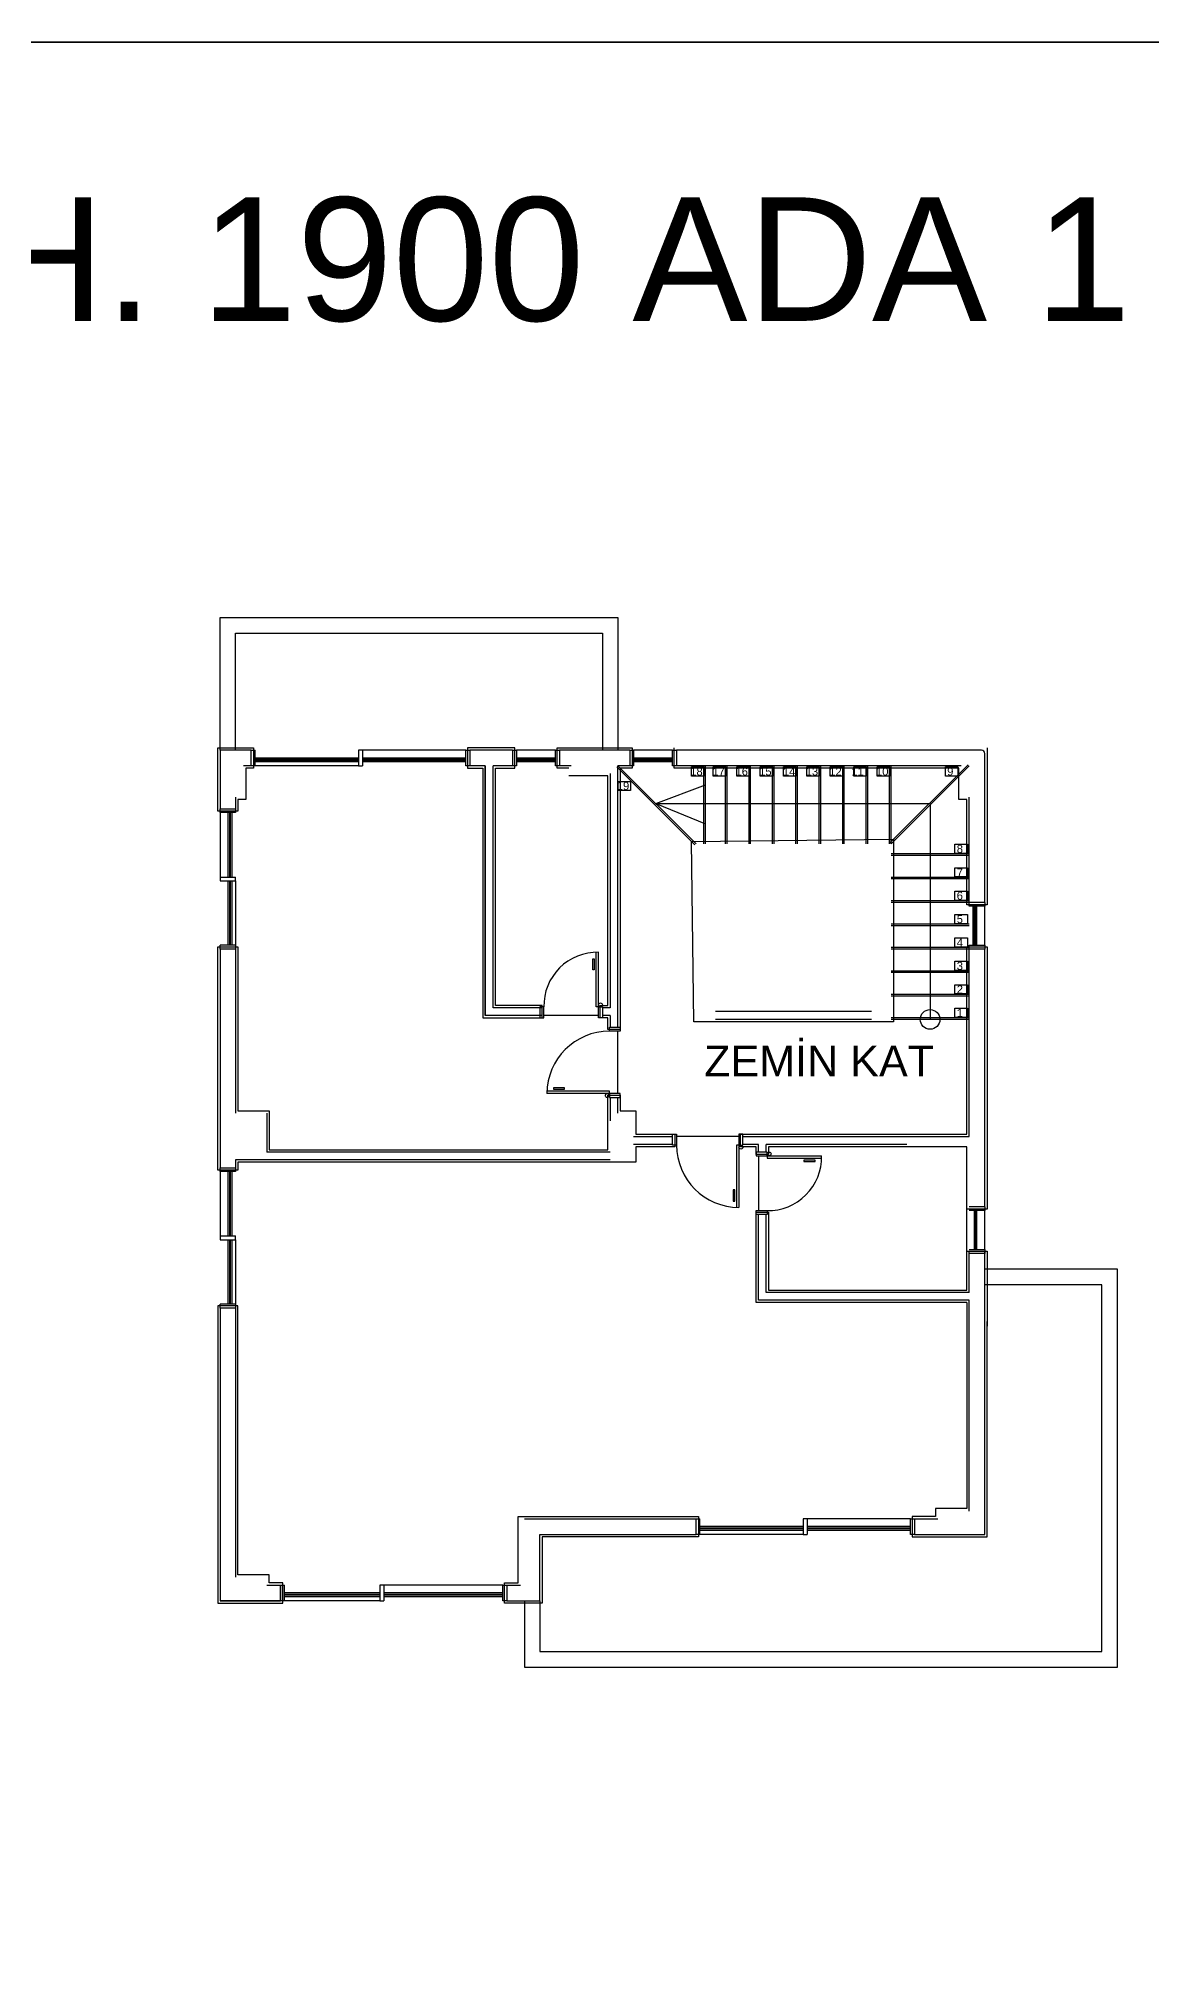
# Model space of a CAD drawing. Header units: millimetres. Extents: x 708 to 46452, y -4963 to 3960.
# Drawn here: x 5951 to 6308, y 3345 to 3959 of the extents above; entities that cross this region are included whole.
import ezdxf

# ---------------------------------------------------------------- set-up
doc = ezdxf.new("R2010")
doc.units = ezdxf.units.MM
doc.layers.add('görünüş1', color=251, linetype='Continuous', lineweight=35)
doc.layers.add('YAZI', color=40, linetype='Continuous', lineweight=25)
doc.styles.add('mimari altlik$0$194_PTB_WET_B1$0$Standard', font='arial.ttf')
doc.styles.get("Standard").update_dxf_attribs({"font": 'arial.ttf'})

msp = doc.modelspace()

# ---------------------------------------------------------------- linework, layer by layer
for p, q in [((6009.361, 3731.146), (6009.361, 3773.646)), ((6009.361, 3773.646), (6136.861, 3773.646)), ((6136.861, 3773.646), (6136.861, 3731.146)), ((6014.361, 3731.146), (6014.361, 3768.646)), ((6014.361, 3768.646), (6131.861, 3768.646)), ((6131.861, 3768.646), (6131.861, 3731.146)), ((6008.611, 3711.646), (6008.611, 3731.896)), ((6008.611, 3731.896), (6020.111, 3731.896)), ((6016.861, 3731.146), (6009.361, 3731.146)), ((6009.361, 3731.146), (6009.361, 3712.396)), ((6019.361, 3731.146), (6016.861, 3731.146)), ((6019.361, 3731.146), (6020.611, 3731.146)), ((6019.361, 3726.146), (6019.361, 3731.146)), ((6020.111, 3731.896), (6020.111, 3725.396)), ((6020.611, 3726.146), (6020.611, 3731.146)), ((6053.736, 3728.646), (6020.611, 3728.646)), ((6053.736, 3728.146), (6020.611, 3728.146)), ((6053.736, 3727.896), (6020.611, 3727.896)), ((6053.736, 3727.396), (6020.611, 3727.396)), ((6088.111, 3731.146), (6053.736, 3731.146)), ((6053.736, 3731.146), (6053.736, 3726.146)), ((6054.986, 3731.146), (6054.986, 3726.146)), ((6088.111, 3728.646), (6054.986, 3728.646)), ((6088.111, 3728.146), (6054.986, 3728.146)), ((6088.111, 3727.896), (6054.986, 3727.896)), ((6088.111, 3727.396), (6054.986, 3727.396)), ((6088.111, 3726.146), (6088.111, 3731.146)), ((6088.111, 3731.146), (6089.361, 3731.146)), ((6103.861, 3731.896), (6088.611, 3731.896)), ((6088.611, 3731.896), (6088.611, 3725.396)), ((6103.111, 3731.146), (6089.361, 3731.146)), ((6089.361, 3731.146), (6089.361, 3726.146)), ((6103.111, 3731.146), (6103.111, 3726.146)), ((6103.111, 3731.146), (6104.361, 3731.146)), ((6103.861, 3725.396), (6103.861, 3731.896)), ((6116.861, 3731.146), (6104.361, 3731.146)), ((6104.361, 3731.146), (6104.361, 3726.146)), ((6116.861, 3728.646), (6104.361, 3728.646)), ((6116.861, 3728.146), (6104.361, 3728.146)), ((6116.861, 3727.896), (6104.361, 3727.896)), ((6116.861, 3727.396), (6104.361, 3727.396)), ((6116.861, 3726.146), (6116.861, 3731.146)), ((6116.861, 3731.146), (6118.111, 3731.146)), ((6117.361, 3725.396), (6117.361, 3731.896)), ((6117.361, 3731.896), (6141.361, 3731.896)), ((6140.611, 3731.146), (6118.111, 3731.146)), ((6118.111, 3731.146), (6118.111, 3726.146)), ((6140.611, 3731.146), (6140.611, 3726.146)), ((6140.611, 3731.146), (6141.861, 3731.146)), ((6141.361, 3731.896), (6141.361, 3725.396)), ((6154.361, 3731.146), (6141.861, 3731.146)), ((6141.861, 3731.146), (6141.861, 3726.146)), ((6154.361, 3728.646), (6141.861, 3728.646)), ((6154.361, 3728.146), (6141.861, 3728.146)), ((6154.361, 3727.896), (6141.861, 3727.896)), ((6154.361, 3727.396), (6141.861, 3727.396)), ((6154.361, 3726.146), (6154.361, 3731.146)), ((6154.361, 3731.146), (6155.611, 3731.146)), ((6154.861, 3725.396), (6154.861, 3731.896)), ((6253.361, 3731.146), (6155.611, 3731.146)), ((6155.611, 3731.146), (6155.611, 3726.146)), ((6254.361, 3682.396), (6254.361, 3730.146)), ((6255.111, 3731.896), (6255.111, 3681.646)), ((6019.361, 3726.146), (6016.861, 3726.146)), ((6020.111, 3725.396), (6017.611, 3725.396)), ((6017.611, 3725.396), (6017.611, 3715.396)), ((6053.736, 3726.146), (6019.361, 3726.146)), ((6053.736, 3726.146), (6054.986, 3726.146)), ((6089.361, 3726.146), (6088.111, 3726.146)), ((6088.611, 3725.396), (6093.611, 3725.396)), ((6094.361, 3726.146), (6089.361, 3726.146)), ((6093.611, 3725.396), (6093.611, 3645.396)), ((6094.361, 3726.146), (6094.361, 3646.146)), ((6094.361, 3646.146), (6094.361, 3726.146)), ((6103.111, 3726.146), (6096.861, 3726.146)), ((6096.861, 3648.646), (6096.861, 3726.146)), ((6097.611, 3649.396), (6097.611, 3725.396)), ((6097.611, 3725.396), (6103.861, 3725.396)), ((6104.361, 3726.146), (6103.111, 3726.146)), ((6118.111, 3726.146), (6116.861, 3726.146)), ((6121.111, 3725.396), (6117.361, 3725.396)), ((6121.861, 3726.146), (6118.111, 3726.146)), ((6133.611, 3722.896), (6121.111, 3722.896)), ((6133.611, 3649.396), (6133.611, 3722.896)), ((6134.361, 3723.646), (6134.361, 3648.646)), ((6136.861, 3642.396), (6136.861, 3726.146)), ((6140.611, 3726.146), (6136.861, 3726.146)), ((6141.361, 3725.396), (6137.611, 3725.396)), ((6137.611, 3725.396), (6137.611, 3641.646)), ((6141.861, 3726.146), (6140.611, 3726.146)), ((6155.611, 3726.146), (6154.361, 3726.146)), ((6246.111, 3725.396), (6154.861, 3725.396)), ((6246.861, 3726.146), (6155.611, 3726.146)), ((6246.111, 3715.396), (6246.111, 3725.396)), ((6014.361, 3716.146), (6014.361, 3712.396)), ((6017.611, 3715.396), (6015.111, 3715.396)), ((6015.111, 3715.396), (6015.111, 3711.646)), ((6248.611, 3715.396), (6246.111, 3715.396)), ((6248.611, 3681.646), (6248.611, 3715.396)), ((6249.361, 3682.396), (6249.361, 3716.146)), ((6015.111, 3711.646), (6008.611, 3711.646)), ((6009.361, 3711.146), (6009.361, 3712.396)), ((6009.361, 3712.396), (6014.361, 3712.396)), ((6014.361, 3711.146), (6009.361, 3711.146)), ((6009.361, 3711.146), (6009.361, 3689.271)), ((6011.861, 3711.146), (6011.861, 3690.521)), ((6012.361, 3711.146), (6012.361, 3690.521)), ((6012.611, 3711.146), (6012.611, 3690.521)), ((6013.111, 3711.146), (6013.111, 3690.521)), ((6014.361, 3712.396), (6014.361, 3711.146)), ((6148.941, 3714.066), (6236.861, 3714.066)), ((6236.861, 3714.066), (6236.861, 3644.896)), ((6160.394, 3701.888), (6225.111, 3702.612)), ((6225.111, 3702.612), (6225.111, 3644.146)), ((6161.12, 3644.146), (6160.394, 3701.888)), ((6249.361, 3697.896), (6224.361, 3697.896)), ((6249.361, 3697.396), (6224.361, 3697.396)), ((6009.361, 3690.521), (6014.361, 3690.521)), ((6014.361, 3689.271), (6014.361, 3690.521)), ((6249.361, 3690.396), (6224.361, 3690.396)), ((6009.361, 3689.271), (6014.361, 3689.271)), ((6011.861, 3689.271), (6011.861, 3668.646)), ((6012.361, 3689.271), (6012.361, 3668.646)), ((6012.611, 3689.271), (6012.611, 3668.646)), ((6013.111, 3689.271), (6013.111, 3668.646)), ((6014.361, 3689.271), (6014.361, 3667.396)), ((6249.361, 3689.896), (6224.361, 3689.896)), ((6249.361, 3682.896), (6224.361, 3682.896)), ((6249.361, 3682.396), (6224.361, 3682.396)), ((6255.111, 3681.646), (6248.611, 3681.646)), ((6254.361, 3682.396), (6249.361, 3682.396)), ((6249.361, 3681.146), (6249.361, 3682.396)), ((6254.361, 3681.146), (6249.361, 3681.146)), ((6250.611, 3668.646), (6250.611, 3681.146)), ((6251.111, 3668.646), (6251.111, 3681.146)), ((6251.361, 3668.646), (6251.361, 3681.146)), ((6251.861, 3668.646), (6251.861, 3681.146)), ((6254.361, 3682.396), (6254.361, 3681.146)), ((6254.361, 3668.646), (6254.361, 3681.146)), ((6249.361, 3675.396), (6224.361, 3675.396)), ((6249.361, 3674.896), (6224.361, 3674.896)), ((6008.611, 3596.646), (6008.611, 3668.146)), ((6008.611, 3668.146), (6015.111, 3668.146)), ((6014.361, 3668.646), (6009.361, 3668.646)), ((6009.361, 3667.396), (6009.361, 3668.646)), ((6009.361, 3667.396), (6009.361, 3597.396)), ((6014.361, 3667.396), (6009.361, 3667.396)), ((6014.361, 3667.396), (6014.361, 3637.396)), ((6015.111, 3668.146), (6015.111, 3615.646)), ((6129.872, 3648.896, 0), (6129.872, 3666.382, 0)), ((6130.622, 3648.896, 0), (6130.622, 3666.396, 0)), ((6249.361, 3667.896), (6224.361, 3667.896)), ((6249.361, 3667.396), (6224.361, 3667.396)), ((6248.611, 3608.098), (6248.611, 3668.146)), ((6248.611, 3668.146), (6255.111, 3668.146)), ((6249.361, 3667.396), (6249.361, 3668.646)), ((6249.361, 3668.646), (6254.361, 3668.646)), ((6249.361, 3607.348), (6249.361, 3667.396)), ((6254.361, 3667.396), (6249.361, 3667.396)), ((6254.361, 3668.646), (6254.361, 3667.396)), ((6254.361, 3584.896), (6254.361, 3667.396)), ((6255.111, 3668.146), (6255.111, 3584.146)), ((6128.827, 3660.744, 0), (6128.827, 3664.333, 0)), ((6128.827, 3664.333, 0), (6129.273, 3664.333, 0)), ((6129.273, 3660.744, 0), (6128.827, 3660.744, 0)), ((6129.273, 3664.333, 0), (6129.273, 3660.744, 0)), ((6249.361, 3660.396), (6224.361, 3660.396)), ((6249.361, 3659.896), (6224.361, 3659.896)), ((6112.611, 3648.646), (6096.861, 3648.646)), ((6112.611, 3649.396), (6097.611, 3649.396)), ((6111.872, 3648.896, 0), (6111.872, 3645.396, 0)), ((6113.122, 3648.896, 0), (6111.872, 3648.896, 0)), ((6112.611, 3645.396), (6112.611, 3649.396)), ((6113.122, 3645.396, 0), (6113.122, 3648.896, 0)), ((6130.622, 3648.896, 0), (6129.872, 3648.896, 0)), ((6130.622, 3645.396, 0), (6130.622, 3648.896, 0)), ((6130.622, 3648.896, 0), (6131.872, 3648.896, 0)), ((6131.122, 3645.396), (6131.122, 3649.396)), ((6131.122, 3649.396), (6133.611, 3649.396)), ((6131.872, 3648.896, 0), (6131.872, 3645.396, 0)), ((6134.361, 3648.646), (6131.872, 3648.646)), ((6218.111, 3647.396), (6168.111, 3647.396)), ((6249.361, 3652.896), (6224.361, 3652.896)), ((6249.361, 3652.396), (6224.361, 3652.396)), ((6093.611, 3645.396), (6112.611, 3645.396)), ((6112.611, 3646.146), (6094.361, 3646.146)), ((6111.872, 3645.396, 0), (6113.122, 3645.396, 0)), ((6130.622, 3646.146), (6113.122, 3646.146)), ((6131.872, 3645.396, 0), (6130.622, 3645.396, 0)), ((6133.611, 3645.396), (6131.122, 3645.396)), ((6134.361, 3646.146), (6131.872, 3646.146)), ((6133.611, 3641.646), (6133.611, 3645.396)), ((6137.611, 3641.646), (6133.611, 3641.646)), ((6134.111, 3642.396, 0), (6137.611, 3642.396)), ((6134.111, 3641.146, 0), (6134.111, 3642.396, 0)), ((6137.611, 3641.146), (6134.111, 3641.146, 0)), ((6134.361, 3646.146), (6134.361, 3642.396)), ((6136.861, 3621.146), (6136.861, 3641.146)), ((6137.611, 3642.396), (6137.611, 3641.146)), ((6218.111, 3644.146), (6161.12, 3644.146)), ((6218.111, 3644.896), (6168.111, 3644.896)), ((6225.111, 3644.146), (6218.111, 3644.146)), ((6249.361, 3645.396), (6224.361, 3645.396)), ((6249.361, 3644.896), (6224.361, 3644.896)), ((6014.361, 3637.396), (6014.361, 3614.896)), ((6119.763, 3622.941, 0), (6116.174, 3622.941, 0)), ((6116.174, 3622.941, 0), (6116.174, 3622.496, 0)), ((6119.763, 3622.496, 0), (6119.763, 3622.941, 0)), ((6134.111, 3621.146, 0), (6114.111, 3621.146, 0)), ((6134.111, 3621.896, 0), (6114.125, 3621.896, 0)), ((6116.174, 3622.496, 0), (6119.763, 3622.496, 0)), ((6133.611, 3603.146), (6133.611, 3620.646)), ((6133.611, 3620.646), (6137.611, 3620.646)), ((6134.111, 3621.146, 0), (6134.111, 3621.896, 0)), ((6137.611, 3621.146), (6134.111, 3621.146, 0)), ((6134.111, 3621.146, 0), (6134.111, 3619.896, 0)), ((6134.111, 3619.896, 0), (6137.611, 3619.896)), ((6134.361, 3619.896), (6134.361, 3612.396)), ((6136.861, 3614.896), (6136.861, 3619.896)), ((6137.611, 3619.896), (6137.611, 3621.146)), ((6137.611, 3620.646), (6137.611, 3615.646)), ((6015.111, 3615.646), (6025.111, 3615.646)), ((6024.361, 3614.896), (6024.361, 3602.396)), ((6025.111, 3615.646), (6025.111, 3603.146)), ((6134.361, 3614.896), (6134.361, 3612.396)), ((6137.611, 3615.646), (6142.611, 3615.646)), ((6142.611, 3615.646), (6142.611, 3608.098)), ((6141.861, 3607.348), (6154.361, 3607.348)), ((6154.361, 3604.848), (6141.861, 3604.848)), ((6142.611, 3608.098), (6155.111, 3608.098)), ((6155.111, 3604.098), (6142.611, 3604.098)), ((6142.611, 3604.098), (6142.611, 3599.184)), ((6154.361, 3604.646, 0), (6154.361, 3608.146)), ((6154.361, 3608.146), (6155.611, 3608.146)), ((6155.611, 3604.646, 0), (6154.361, 3604.646, 0)), ((6155.111, 3608.098), (6155.111, 3604.098)), ((6155.611, 3608.146), (6155.611, 3604.646, 0)), ((6175.611, 3607.396), (6155.611, 3607.396)), ((6174.861, 3604.646, 0), (6174.861, 3584.66, 0)), ((6175.611, 3604.646, 0), (6174.861, 3604.646, 0)), ((6175.611, 3608.146), (6175.611, 3604.646, 0)), ((6176.861, 3608.146), (6175.611, 3608.146)), ((6175.611, 3604.646, 0), (6175.611, 3584.646, 0)), ((6175.611, 3604.646, 0), (6176.861, 3604.646, 0)), ((6176.111, 3604.098), (6176.111, 3608.098)), ((6176.111, 3608.098), (6248.611, 3608.098)), ((6181.111, 3604.098), (6176.111, 3604.098)), ((6176.861, 3604.646, 0), (6176.861, 3608.146)), ((6176.861, 3607.348), (6249.361, 3607.348)), ((6181.861, 3604.848), (6176.861, 3604.848)), ((6181.111, 3601.646), (6181.111, 3604.098)), ((6181.861, 3602.396), (6181.861, 3604.848)), ((6229.361, 3604.848), (6184.361, 3604.848)), ((6184.361, 3602.396), (6184.361, 3604.848)), ((6248.611, 3604.098), (6185.111, 3604.098)), ((6185.111, 3604.098), (6185.111, 3601.646)), ((6248.611, 3558.146), (6248.611, 3604.098)), ((6014.361, 3599.896), (6014.361, 3598.646)), ((6014.361, 3599.896), (6014.361, 3597.396)), ((6134.361, 3599.896), (6014.361, 3599.896)), ((6142.611, 3599.184), (6015.111, 3599.184)), ((6015.111, 3599.184), (6015.111, 3596.646)), ((6134.361, 3602.396), (6024.361, 3602.396)), ((6025.111, 3603.146), (6133.611, 3603.146)), ((6184.611, 3602.396, 0), (6181.111, 3602.396, 0)), ((6181.111, 3602.396, 0), (6181.111, 3601.146, 0)), ((6185.111, 3601.646), (6181.111, 3601.646)), ((6181.111, 3601.146, 0), (6184.611, 3601.146, 0)), ((6181.861, 3601.146), (6181.861, 3583.646)), ((6184.611, 3601.146, 0), (6184.611, 3602.396, 0)), ((6184.611, 3601.146, 0), (6202.111, 3601.146, 0)), ((6184.611, 3601.146, 0), (6184.611, 3600.396, 0)), ((6184.611, 3600.396, 0), (6202.097, 3600.396, 0)), ((6200.047, 3599.797, 0), (6196.458, 3599.797, 0)), ((6196.458, 3599.797, 0), (6196.458, 3599.351, 0)), ((6196.458, 3599.351, 0), (6200.047, 3599.351, 0)), ((6200.047, 3599.351, 0), (6200.047, 3599.797, 0)), ((6015.111, 3596.646), (6008.611, 3596.646)), ((6009.361, 3596.146), (6009.361, 3597.396)), ((6009.361, 3597.396), (6014.361, 3597.396)), ((6014.361, 3596.146), (6009.361, 3596.146)), ((6009.361, 3596.146), (6009.361, 3574.271)), ((6011.861, 3596.146), (6011.861, 3575.521)), ((6012.361, 3596.146), (6012.361, 3575.521)), ((6012.611, 3596.146), (6012.611, 3575.521)), ((6013.111, 3596.146), (6013.111, 3575.521)), ((6014.361, 3597.396), (6014.361, 3596.146)), ((6173.816, 3590.299, 0), (6173.816, 3586.71, 0)), ((6174.261, 3590.299, 0), (6173.816, 3590.299, 0)), ((6173.816, 3586.71, 0), (6174.261, 3586.71, 0)), ((6174.261, 3586.71, 0), (6174.261, 3590.299, 0)), ((6181.111, 3583.646, 0), (6184.611, 3583.646, 0)), ((6181.111, 3582.396, 0), (6181.111, 3583.646, 0)), ((6181.111, 3554.146), (6181.111, 3583.146)), ((6181.111, 3583.146), (6185.111, 3583.146)), ((6184.611, 3582.396, 0), (6181.111, 3582.396, 0)), ((6181.861, 3554.896), (6181.861, 3582.396)), ((6184.361, 3557.396), (6184.361, 3582.396)), ((6184.611, 3583.646, 0), (6184.611, 3582.396, 0)), ((6185.111, 3583.146), (6185.111, 3558.146)), ((6255.111, 3584.146), (6248.611, 3584.146)), ((6254.361, 3584.896), (6249.361, 3584.896)), ((6254.361, 3583.646), (6249.361, 3583.646)), ((6251.111, 3571.146), (6251.111, 3583.646)), ((6251.361, 3571.146), (6251.361, 3583.646)), ((6251.861, 3571.146), (6251.861, 3583.646)), ((6254.361, 3584.896), (6254.361, 3583.646)), ((6254.361, 3571.146), (6254.361, 3583.646)), ((6009.361, 3575.521), (6014.361, 3575.521)), ((6009.361, 3574.271), (6014.361, 3574.271)), ((6011.861, 3574.271), (6011.861, 3553.646)), ((6012.361, 3574.271), (6012.361, 3553.646)), ((6012.611, 3574.271), (6012.611, 3553.646)), ((6013.111, 3574.271), (6013.111, 3553.646)), ((6014.361, 3574.271), (6014.361, 3575.521)), ((6014.361, 3574.271), (6014.361, 3552.396)), ((6248.611, 3570.646), (6255.111, 3570.646)), ((6249.361, 3571.146), (6254.361, 3571.146)), ((6249.361, 3557.396), (6249.361, 3570.646)), ((6254.361, 3569.896), (6249.361, 3569.896)), ((6254.361, 3571.146), (6254.361, 3569.896)), ((6254.361, 3547.396), (6254.361, 3570.646)), ((6255.111, 3570.646), (6255.111, 3546.646)), ((6296.861, 3564.896), (6254.361, 3564.896)), ((6296.861, 3437.396), (6296.861, 3564.896)), ((6249.361, 3557.396), (6184.361, 3557.396)), ((6185.111, 3558.146), (6248.611, 3558.146)), ((6291.861, 3559.896), (6254.361, 3559.896)), ((6291.861, 3442.396), (6291.861, 3559.896)), ((6015.111, 3553.146), (6008.611, 3553.146)), ((6008.611, 3553.146), (6008.611, 3457.896)), ((6014.361, 3553.646), (6009.361, 3553.646)), ((6009.361, 3552.396), (6009.361, 3553.646)), ((6009.361, 3552.396), (6009.361, 3458.646)), ((6014.361, 3552.396), (6009.361, 3552.396)), ((6014.361, 3552.396), (6014.361, 3466.146)), ((6015.111, 3466.896), (6015.111, 3553.146)), ((6248.611, 3554.146), (6181.111, 3554.146)), ((6249.361, 3554.896), (6181.861, 3554.896)), ((6248.611, 3554.146), (6248.611, 3488.146)), ((6249.361, 3487.396), (6249.361, 3554.896)), ((6254.361, 3479.896), (6254.361, 3547.396)), ((6255.111, 3479.146), (6255.111, 3548.146)), ((6248.611, 3488.146), (6238.611, 3488.146)), ((6238.611, 3488.146), (6238.611, 3485.646)), ((6104.861, 3464.396), (6104.861, 3485.646)), ((6104.861, 3485.646), (6162.611, 3485.646)), ((6106.861, 3484.896), (6161.861, 3484.896)), ((6150.611, 3484.896), (6150.611, 3484.896)), ((6161.861, 3484.896), (6163.111, 3484.896)), ((6161.861, 3479.896), (6161.861, 3484.896)), ((6162.611, 3485.646), (6162.611, 3479.146)), ((6163.111, 3479.896), (6163.111, 3484.896)), ((6196.236, 3482.396), (6163.111, 3482.396)), ((6196.236, 3481.896), (6163.111, 3481.896)), ((6196.236, 3481.646), (6163.111, 3481.646)), ((6230.611, 3484.896), (6196.236, 3484.896)), ((6196.236, 3484.896), (6196.236, 3479.896)), ((6197.486, 3484.896), (6197.486, 3479.896)), ((6230.611, 3482.396), (6197.486, 3482.396)), ((6230.611, 3481.896), (6197.486, 3481.896)), ((6230.611, 3481.646), (6197.486, 3481.646)), ((6230.611, 3479.896), (6230.611, 3484.896)), ((6230.611, 3484.896), (6231.861, 3484.896)), ((6238.611, 3485.646), (6231.111, 3485.646)), ((6231.111, 3485.646), (6231.111, 3479.146)), ((6231.861, 3484.896), (6239.361, 3484.896)), ((6231.861, 3484.896), (6231.861, 3479.896)), ((6111.861, 3458.646), (6111.861, 3479.896)), ((6111.861, 3479.896), (6161.861, 3479.896)), ((6162.611, 3479.146), (6112.611, 3479.146)), ((6112.611, 3479.146), (6112.611, 3457.896)), ((6196.236, 3479.896), (6161.861, 3479.896)), ((6196.236, 3481.146), (6163.111, 3481.146)), ((6196.236, 3479.896), (6197.486, 3479.896)), ((6230.611, 3481.146), (6197.486, 3481.146)), ((6231.861, 3479.896), (6230.611, 3479.896)), ((6231.111, 3479.146), (6255.111, 3479.146)), ((6231.861, 3479.896), (6254.361, 3479.896)), ((6025.105, 3466.896), (6015.111, 3466.896)), ((6024.361, 3463.646), (6028.736, 3463.646)), ((6024.361, 3463.646), (6024.361, 3463.646)), ((6025.109, 3464.39), (6025.105, 3466.896)), ((6029.475, 3464.398), (6025.109, 3464.39)), ((6028.736, 3463.646), (6028.736, 3458.646)), ((6028.736, 3463.646), (6029.986, 3463.646)), ((6028.736, 3458.646), (6028.736, 3463.646)), ((6029.487, 3457.896), (6029.475, 3464.398)), ((6029.986, 3458.646), (6029.986, 3463.646)), ((6099.986, 3463.646), (6060.611, 3463.646)), ((6060.611, 3463.646), (6060.611, 3458.646)), ((6061.861, 3463.646), (6061.861, 3458.646)), ((6099.986, 3458.646), (6099.986, 3463.646)), ((6099.986, 3463.646), (6101.236, 3463.646)), ((6100.486, 3457.896), (6100.486, 3464.396)), ((6100.486, 3464.396), (6104.861, 3464.396)), ((6101.236, 3463.646), (6105.611, 3463.646)), ((6101.236, 3463.646), (6101.236, 3458.646)), ((6008.611, 3457.896), (6029.487, 3457.896)), ((6009.361, 3458.646), (6028.736, 3458.646)), ((6028.736, 3458.646), (6009.361, 3458.646)), ((6009.361, 3458.646), (6028.736, 3458.646)), ((6060.611, 3458.646), (6028.736, 3458.646)), ((6060.611, 3461.146), (6029.986, 3461.146)), ((6060.611, 3460.646), (6029.986, 3460.646)), ((6060.611, 3460.396), (6029.986, 3460.396)), ((6060.611, 3459.896), (6029.986, 3459.896)), ((6060.611, 3458.646), (6061.861, 3458.646)), ((6099.986, 3461.146), (6061.861, 3461.146)), ((6099.986, 3460.646), (6061.861, 3460.646)), ((6099.986, 3460.396), (6061.861, 3460.396)), ((6099.986, 3459.896), (6061.861, 3459.896)), ((6101.236, 3458.646), (6099.986, 3458.646)), ((6112.611, 3457.896), (6100.486, 3457.896)), ((6101.236, 3458.646), (6111.861, 3458.646)), ((6106.861, 3458.646), (6106.861, 3437.396)), ((6111.861, 3458.646), (6111.861, 3442.396)), ((6111.861, 3442.396), (6291.861, 3442.396)), ((6106.861, 3437.396), (6296.861, 3437.396))]:
    msp.add_line(p, q)
for points in [[(6161.507, 3700.793), (6136.507, 3725.793)], [(6161.861, 3701.146), (6136.861, 3726.146)], [(6164.361, 3701.146), (6164.361, 3726.146)], [(6164.861, 3701.146), (6164.861, 3726.146)], [(6171.361, 3701.146), (6171.361, 3726.146)], [(6171.861, 3701.146), (6171.861, 3726.146)], [(6178.861, 3701.146), (6178.861, 3726.146)], [(6179.361, 3701.146), (6179.361, 3726.146)], [(6186.361, 3701.146), (6186.361, 3726.146)], [(6186.861, 3701.146), (6186.861, 3726.146)], [(6193.861, 3701.146), (6193.861, 3726.146)], [(6194.361, 3701.146), (6194.361, 3726.146)], [(6201.361, 3701.146), (6201.361, 3726.146)], [(6201.861, 3701.146), (6201.861, 3726.146)], [(6208.861, 3701.146), (6208.861, 3726.146)], [(6209.361, 3701.146), (6209.361, 3726.146)], [(6216.361, 3701.146), (6216.361, 3726.146)], [(6216.861, 3701.146), (6216.861, 3726.146)], [(6223.861, 3701.146), (6223.861, 3726.146)], [(6224.007, 3701.5), (6249.007, 3726.5)], [(6224.361, 3701.146), (6224.361, 3726.146)], [(6224.361, 3701.146), (6249.361, 3726.146)], [(6148.941, 3714.066), (6164.861, 3720.106)], [(6148.941, 3714.066), (6164.861, 3707.606)]]:
    msp.add_lwpolyline(points)
for points in [[(6140.923, 3718.204), (6136.958, 3718.204), (6136.958, 3721.165), (6140.923, 3721.165)], [(6164.361, 3722.829), (6160.396, 3722.829), (6160.396, 3725.789), (6164.361, 3725.789)], [(6171.361, 3722.829), (6167.396, 3722.829), (6167.396, 3725.789), (6171.361, 3725.789)], [(6178.861, 3722.829), (6174.896, 3722.829), (6174.896, 3725.789), (6178.861, 3725.789)], [(6186.361, 3722.829), (6182.396, 3722.829), (6182.396, 3725.789), (6186.361, 3725.789)], [(6193.861, 3722.829), (6189.896, 3722.829), (6189.896, 3725.789), (6193.861, 3725.789)], [(6201.361, 3722.829), (6197.396, 3722.829), (6197.396, 3725.789), (6201.361, 3725.789)], [(6208.861, 3722.829), (6204.896, 3722.829), (6204.896, 3725.789), (6208.861, 3725.789)], [(6216.361, 3722.829), (6212.396, 3722.829), (6212.396, 3725.789), (6216.361, 3725.789)], [(6223.861, 3722.829), (6219.896, 3722.829), (6219.896, 3725.789), (6223.861, 3725.789)], [(6245.727, 3722.829), (6241.762, 3722.829), (6241.762, 3725.789), (6245.727, 3725.789)], [(6248.794, 3698.048), (6244.829, 3698.048), (6244.829, 3701.009), (6248.794, 3701.009)], [(6248.794, 3690.548), (6244.829, 3690.548), (6244.829, 3693.509), (6248.794, 3693.509)], [(6248.794, 3683.048), (6244.829, 3683.048), (6244.829, 3686.009), (6248.794, 3686.009)], [(6248.794, 3675.548), (6244.829, 3675.548), (6244.829, 3678.509), (6248.794, 3678.509)], [(6248.794, 3668.048), (6244.829, 3668.048), (6244.829, 3671.009), (6248.794, 3671.009)], [(6248.794, 3660.548), (6244.829, 3660.548), (6244.829, 3663.509), (6248.794, 3663.509)], [(6248.794, 3653.048), (6244.829, 3653.048), (6244.829, 3656.009), (6248.794, 3656.009)], [(6248.794, 3645.548), (6244.829, 3645.548), (6244.829, 3648.509), (6248.794, 3648.509)]]:
    msp.add_lwpolyline(points, close=True)
for centre, radius in [((6131.268, 3649.57), 0.621), ((6236.861, 3644.896), 3.148), ((6133.437, 3620.5, 0), 0.621), ((6176.257, 3603.972, 0), 0.621), ((6185.285, 3601.792), 0.621)]:
    msp.add_circle(centre, radius)
for centre, radius, start, end in [((6253.361, 3730.146), 1, 0, 90), ((6130.269, 3649.25, 0), 17.15, 88.81875, 181.18125), ((6134.184, 3621.054, 0), 20.092, 90.208712, 179.738429), ((6175.702, 3604.719, 0), 20.092, 180.208712, 269.738429), ((6184.964, 3600.793, 0), 17.15, 268.81875, 1.18125)]:
    msp.add_arc(centre, radius, start, end)
at = {"layer": 'görünüş1'}
msp.add_lwpolyline([(32044, 1327.92), (39173.702, 1327.92), (39173.702, 3959.23), (4950.496, 3957.991)], dxfattribs=at)

# ---------------------------------------------------------------- texts
at = {"attachment_point": 9, "style": 'mimari altlik$0$194_PTB_WET_B1$0$Standard'}
for s, insert, char_height in [('\\pt46.13936;19', (6140.459, 3718.379), 2.5633), ('18', (6163.999, 3723.003), 2.5633), ('17', (6171.094, 3723.003), 2.5633), ('16', (6178.52, 3723.003), 2.5633), ('15', (6186.081, 3723.003), 2.5633), ('14', (6193.682, 3723.003), 2.5633), ('13', (6201.007, 3723.003), 2.5633), ('\\pt46.13936;12', (6208.531, 3723.003), 2.5633), ('\\pt46.13936;11', (6215.614, 3723.003), 2.5633), ('10', (6223.515, 3723.003), 2.5633), ('9', (6244.327, 3723.003), 2.563), ('8', (6247.394, 3698.222), 2.563), ('7', (6247.394, 3690.722), 2.563), ('6', (6247.394, 3683.222), 2.563), ('5', (6247.394, 3675.722), 2.563), ('4', (6247.394, 3668.222), 2.563), ('3', (6247.394, 3660.722), 2.563), ('2', (6247.394, 3653.222), 2.563), ('1', (6247.394, 3645.722), 2.563)]:
    msp.add_mtext_dynamic_manual_height_columns(s, width=47.59002, gutter_width=12.816, heights=[0], dxfattribs=dict(at, insert=insert, char_height=char_height))
at = {"layer": 'YAZI'}
for s, height, p in [('BEKTAŞ  MAH. 1900 ADA 1 PARSEL  A BLOK NUMARATAJ ŞEMASI', 39.55599, (5601.03, 3868.712)), ('ZEMİN KAT', 9.889, (6164.473, 3626.61))]:
    msp.add_text(s, height=height, dxfattribs=at).set_placement(p)

doc.saveas('drawing.dxf')
